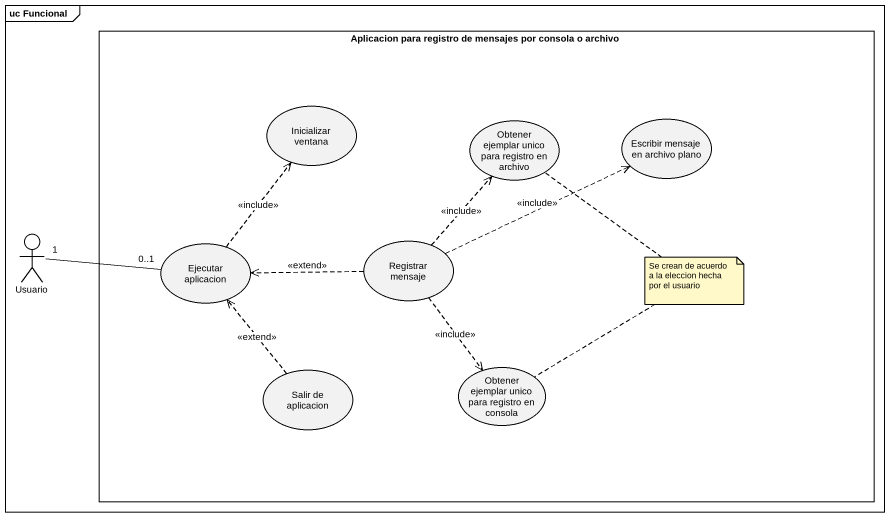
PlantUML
@startuml
mainframe uc Funcional
rectangle "Aplicacion para registro de mensajes por consola o archivo" as Aplicacion_para_registro_de {
  usecase "Inicializar ventana" as Inicializar_ventana
  usecase "Obtener ejemplar unico para registro en archivo" as Obtener_ejemplar_unico_para
  usecase "Escribir mensaje en archivo plano" as Escribir_mensaje_en_archivo
  usecase "Registrar mensaje" as Registrar_mensaje
  usecase "Ejecutar aplicacion" as Ejecutar_aplicacion
  usecase "Salir de aplicacion" as Salir_de_aplicacion
  usecase "Obtener ejemplar unico para registro en consola" as Obtener_ejemplar_unico_para_2
}
actor Usuario
Usuario "1" -right- "0..1" Ejecutar_aplicacion
Registrar_mensaje .up.> Obtener_ejemplar_unico_para : <<include>>
Registrar_mensaje .right.> Escribir_mensaje_en_archivo : <<include>>
Registrar_mensaje .left.> Ejecutar_aplicacion : <<extend>>
Registrar_mensaje ..> Obtener_ejemplar_unico_para_2 : <<include>>
Ejecutar_aplicacion .up.> Inicializar_ventana : <<include>>
Salir_de_aplicacion .up.> Ejecutar_aplicacion : <<extend>>
note as N1
  Se crean de acuerdo a la eleccion hecha por el usuario
end note
N1 .. Obtener_ejemplar_unico_para_2
N1 .. Obtener_ejemplar_unico_para
@enduml
